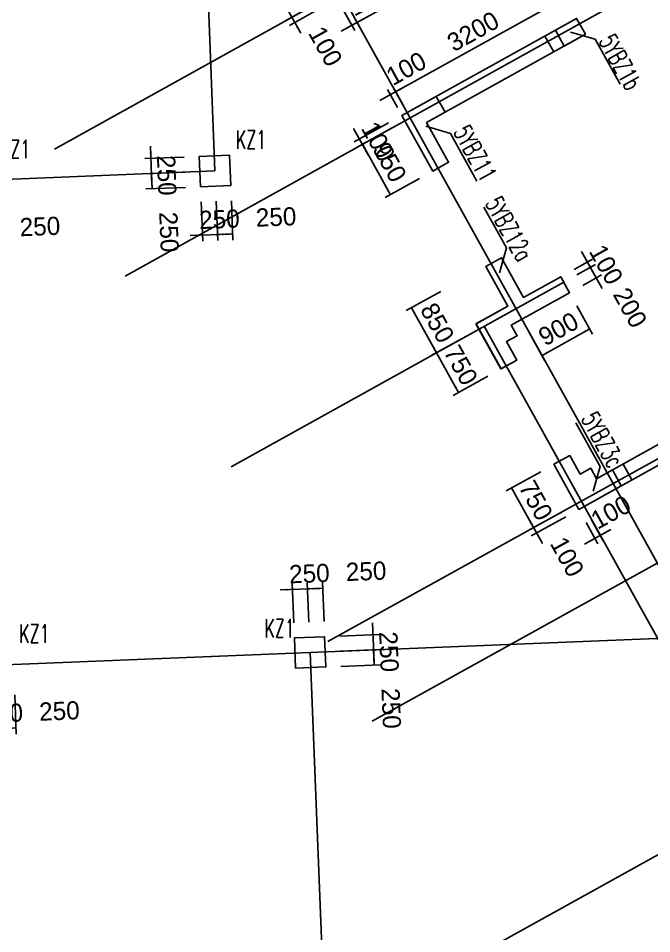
# Model space of a CAD drawing. Extents: x 387171 to 699106, y 11966 to 245688.
# Drawn here: x 493480 to 503934, y 98222 to 113324 of the extents above; entities that cross this region are included whole.
import ezdxf

# ---------------------------------------------------------------- set-up
doc = ezdxf.new("R2010")
doc.units = 0
doc.header["$LTSCALE"] = 100
doc.header["$MEASUREMENT"] = 0
doc.linetypes.add('DASHED', pattern=[19.05, 12.7, -6.35])
for name, color, linetype in [('b边缘构件', 235, 'Continuous'), ('COLU', 7, 'Continuous'), ('COLU_DASH', 9, 'DASHED'), ('DIM', 3, 'Continuous'), ('DOTE', 253, 'Continuous'), ('NUM', 7, 'Continuous'), ('wall-主楼', 2, 'Continuous'), ('Y阴影', 254, 'Continuous'), ('小尺寸', 4, 'Continuous'), ('边缘构件标注', 1, 'Continuous')]:
    doc.layers.add(name, color=color, linetype=linetype)
doc.styles.get("Standard").update_dxf_attribs({"font": 'standard'})
doc.styles.add('tk', font='tk')
doc.dimstyles.get("Standard").update_dxf_attribs({"dimtxt": 300, "dimasz": 100, "dimexe": 100, "dimexo": 250, "dimgap": 100, "dimtad": 0, "dimtoh": 1, "dimdec": 0, "dimdsep": 46, "dimcen": 0.09, "dimclrt": 7, "dimadec": 0, "dimazin": 0, "dimtfac": 1, "dimtdec": 4, "dimtofl": 0, "dimtmove": 0, "dimatfit": 3, "dimfxl": 1, "dimtolj": 1, "dimtzin": 0, "dimarcsym": 0})

# ---------------------------------------------------------------- blocks, each defined once
blk = doc.blocks.new('*D4606')
at = {"layer": '小尺寸', "color": 0, "linetype": 'ByBlock', "lineweight": -2}
for p, q in [((500452, 108816), (499884, 108501)), ((499971, 108549), (500384, 107806)), ((500865, 108073), (500296, 107758))]:
    blk.add_line(p, q, dxfattribs=at)
for points in [[(499971, 108549), (500034, 108470), (500005, 108454)], [(500384, 107806), (500321, 107886), (500350, 107902)]]:
    blk.add_solid(points, dxfattribs=at)
at = {"layer": '小尺寸', "color": 7, "linetype": 'Continuous', "lineweight": -2, "insert": (500396, 108299), "char_height": 300, "width": 566.67, "attachment_point": 5, "rotation": 299.0454, "style": 'tk'}
blk.add_mtext('850', dxfattribs=at)
blk = doc.blocks.new('*D4328')
at = {"layer": '小尺寸', "color": 0, "linetype": 'ByBlock', "lineweight": -2}
for p, q in [((500865, 108073), (500296, 107758)), ((500384, 107806), (500748, 107151)), ((501229, 107418), (500660, 107102))]:
    blk.add_line(p, q, dxfattribs=at)
for points in [[(500384, 107806), (500447, 107727), (500418, 107711)], [(500748, 107151), (500685, 107230), (500714, 107246)]]:
    blk.add_solid(points, dxfattribs=at)
at = {"layer": '小尺寸', "color": 7, "linetype": 'Continuous', "lineweight": -2, "insert": (500784, 107600), "char_height": 300, "width": 566.67, "attachment_point": 5, "rotation": 299.0454, "style": 'tk'}
blk.add_mtext('750', dxfattribs=at)
blk = doc.blocks.new('*D1097')
at = {"layer": '小尺寸', "color": 0, "linetype": 'ByBlock', "lineweight": -2}
for p, q in [((502102, 105844), (501534, 105528)), ((501621, 105577), (501986, 104921)), ((502466, 105188), (501898, 104873))]:
    blk.add_line(p, q, dxfattribs=at)
for points in [[(501621, 105577), (501685, 105497), (501655, 105481)], [(501986, 104921), (501922, 105000), (501952, 105017)]]:
    blk.add_solid(points, dxfattribs=at)
at = {"layer": '小尺寸', "color": 7, "linetype": 'Continuous', "lineweight": -2, "insert": (502022, 105370), "char_height": 300, "width": 566.67, "attachment_point": 5, "rotation": 299.0454, "style": 'tk'}
blk.add_mtext('750', dxfattribs=at)
blk = doc.blocks.new('*D831')
at = {"layer": '小尺寸', "color": 0, "linetype": 'ByBlock', "lineweight": -2}
for p, q in [((502466, 105188), (501898, 104873)), ((501888, 105096), (502131, 104659)), ((502515, 105101), (501947, 104785))]:
    blk.add_line(p, q, dxfattribs=at)
for points in [[(501986, 104921), (501922, 105000), (501952, 105017)], [(502034, 104834), (502097, 104754), (502068, 104738)]]:
    blk.add_solid(points, dxfattribs=at)
at = {"layer": '小尺寸', "color": 7, "linetype": 'Continuous', "lineweight": -2, "insert": (502539, 104439), "char_height": 300, "width": 476.67, "attachment_point": 5, "rotation": 299.0454, "style": 'tk'}
blk.add_mtext('100', dxfattribs=at)
blk = doc.blocks.new('*D2935')
at = {"layer": '小尺寸', "color": 0, "linetype": 'ByBlock', "lineweight": -2}
for p, q in [((499014, 111507), (499257, 111070)), ((499592, 111599), (499024, 111283)), ((499641, 111512), (499073, 111196))]:
    blk.add_line(p, q, dxfattribs=at)
for points in [[(499112, 111332), (499048, 111411), (499078, 111428)], [(499160, 111245), (499223, 111165), (499194, 111149)]]:
    blk.add_solid(points, dxfattribs=at)
at = {"layer": '小尺寸', "color": 7, "linetype": 'Continuous', "lineweight": -2, "insert": (499421, 111290), "char_height": 300, "width": 476.67, "attachment_point": 5, "rotation": 299.046, "style": 'tk'}
blk.add_mtext('100', dxfattribs=at)
blk = doc.blocks.new('*D2503')
at = {"layer": '小尺寸', "color": 0, "linetype": 'ByBlock', "lineweight": -2}
for p, q in [((499641, 111512), (499073, 111196)), ((499160, 111245), (499621, 110414)), ((500102, 110681), (499534, 110366))]:
    blk.add_line(p, q, dxfattribs=at)
for points in [[(499160, 111245), (499223, 111165), (499194, 111149)], [(499621, 110414), (499558, 110493), (499587, 110510)]]:
    blk.add_solid(points, dxfattribs=at)
at = {"layer": '小尺寸', "color": 7, "linetype": 'Continuous', "lineweight": -2, "insert": (499609, 110951), "char_height": 300, "width": 556.67, "attachment_point": 5, "rotation": 299.046, "style": 'tk'}
blk.add_mtext('950', dxfattribs=at)
blk = doc.blocks.new('*D3448')
at = {"layer": '小尺寸', "color": 0, "linetype": 'ByBlock', "lineweight": -2}
for p, q in [((498015, 114440), (497446, 114125)), ((497534, 114173), (497995, 113343)), ((498476, 113610), (497907, 113294))]:
    blk.add_line(p, q, dxfattribs=at)
for points in [[(497534, 114173), (497597, 114094), (497568, 114078)], [(497995, 113343), (497932, 113422), (497961, 113438)]]:
    blk.add_solid(points, dxfattribs=at)
at = {"layer": '小尺寸', "color": 7, "linetype": 'Continuous', "lineweight": -2, "insert": (497983, 113879), "char_height": 300, "width": 556.67, "attachment_point": 5, "rotation": 299.0447, "style": 'tk'}
blk.add_mtext('950', dxfattribs=at)
blk = doc.blocks.new('*D3401')
at = {"layer": '小尺寸', "color": 0, "linetype": 'ByBlock', "lineweight": -2}
for p, q in [((498476, 113610), (497907, 113294)), ((497898, 113518), (498141, 113081)), ((498524, 113522), (497956, 113207))]:
    blk.add_line(p, q, dxfattribs=at)
for points in [[(497995, 113343), (497932, 113422), (497961, 113438)], [(498043, 113255), (498107, 113176), (498077, 113160)]]:
    blk.add_solid(points, dxfattribs=at)
at = {"layer": '小尺寸', "color": 7, "linetype": 'Continuous', "lineweight": -2, "insert": (498549, 112861), "char_height": 300, "width": 476.67, "attachment_point": 5, "rotation": 299.0447, "style": 'tk'}
blk.add_mtext('100', dxfattribs=at)
blk = doc.blocks.new('*D787')
at = {"layer": '小尺寸', "color": 0, "linetype": 'ByBlock', "lineweight": -2}
for p, q in [((501701, 115115), (501918, 114723)), ((501870, 114810), (499072, 113256)), ((498903, 113561), (499121, 113169))]:
    blk.add_line(p, q, dxfattribs=at)
for points in [[(501870, 114810), (501791, 114747), (501774, 114776)], [(499072, 113256), (499152, 113319), (499168, 113290)]]:
    blk.add_solid(points, dxfattribs=at)
at = {"layer": '小尺寸', "color": 7, "linetype": 'Continuous', "lineweight": -2, "insert": (500350, 114252), "char_height": 300, "width": 780, "attachment_point": 5, "rotation": 29.0454, "style": 'tk'}
blk.add_mtext('3200', dxfattribs=at)
blk = doc.blocks.new('*D513')
at = {"layer": '小尺寸', "color": 0, "linetype": 'ByBlock', "lineweight": -2}
for p, q in [((498816, 113513), (499034, 113120)), ((498903, 113561), (499121, 113169)), ((499247, 113353), (498810, 113111))]:
    blk.add_line(p, q, dxfattribs=at)
for points in [[(499072, 113256), (499152, 113319), (499168, 113290)], [(498985, 113208), (498906, 113145), (498889, 113174)]]:
    blk.add_solid(points, dxfattribs=at)
at = {"layer": '小尺寸', "color": 7, "linetype": 'Continuous', "lineweight": -2, "insert": (499247, 113639), "char_height": 300, "width": 476.67, "attachment_point": 5, "rotation": 29.0454, "style": 'tk'}
blk.add_mtext('100', dxfattribs=at)
blk = doc.blocks.new('*D1596')
at = {"layer": '小尺寸', "color": 0, "linetype": 'ByBlock', "lineweight": -2}
for p, q in [((502623, 113454), (502457, 113752)), ((502506, 113665), (499708, 112111)), ((499826, 111900), (499660, 112199))]:
    blk.add_line(p, q, dxfattribs=at)
for points in [[(502506, 113665), (502427, 113602), (502410, 113631)], [(499708, 112111), (499788, 112174), (499804, 112145)]]:
    blk.add_solid(points, dxfattribs=at)
at = {"layer": '小尺寸', "color": 7, "linetype": 'Continuous', "lineweight": -2, "insert": (500986, 113107), "char_height": 300, "width": 780, "attachment_point": 5, "rotation": 29.0454, "style": 'tk'}
blk.add_mtext('3200', dxfattribs=at)
blk = doc.blocks.new('*D1344')
at = {"layer": '小尺寸', "color": 0, "linetype": 'ByBlock', "lineweight": -2}
for p, q in [((499883, 112208), (499446, 111966)), ((499738, 111852), (499572, 112150)), ((499826, 111900), (499660, 112199))]:
    blk.add_line(p, q, dxfattribs=at)
for points in [[(499621, 112063), (499542, 112000), (499525, 112029)], [(499708, 112111), (499788, 112174), (499804, 112145)]]:
    blk.add_solid(points, dxfattribs=at)
at = {"layer": '小尺寸', "color": 7, "linetype": 'Continuous', "lineweight": -2, "insert": (499883, 112494), "char_height": 300, "width": 476.67, "attachment_point": 5, "rotation": 29.0454, "style": 'tk'}
blk.add_mtext('100', dxfattribs=at)
blk = doc.blocks.new('*D4012')
at = {"layer": '小尺寸', "color": 0, "linetype": 'ByBlock', "lineweight": -2}
for p, q in [((502855, 105004), (503048, 104656)), ((502942, 105052), (503135, 104704)), ((503261, 104889), (502825, 104646))]:
    blk.add_line(p, q, dxfattribs=at)
for points in [[(503087, 104792), (503166, 104855), (503182, 104826)], [(502999, 104743), (502920, 104680), (502904, 104709)]]:
    blk.add_solid(points, dxfattribs=at)
at = {"layer": '小尺寸', "color": 7, "linetype": 'Continuous', "lineweight": -2, "insert": (503261, 105174), "char_height": 300, "width": 476.67, "attachment_point": 5, "rotation": 29.0454, "style": 'tk'}
blk.add_mtext('100', dxfattribs=at)
blk = doc.blocks.new('*D609')
at = {"layer": '小尺寸', "color": 0, "linetype": 'ByBlock', "lineweight": -2}
for p, q in [((502700, 108578), (502959, 108111)), ((501913, 108141), (502172, 107674)), ((502911, 108199), (502124, 107762))]:
    blk.add_line(p, q, dxfattribs=at)
for points in [[(502911, 108199), (502831, 108135), (502815, 108165)], [(502124, 107762), (502203, 107825), (502219, 107796)]]:
    blk.add_solid(points, dxfattribs=at)
at = {"layer": '小尺寸', "color": 7, "linetype": 'Continuous', "lineweight": -2, "insert": (502396, 108199), "char_height": 300, "width": 556.67, "attachment_point": 5, "rotation": 29.0454, "style": 'tk'}
blk.add_mtext('900', dxfattribs=at)
blk = doc.blocks.new('*D353')
at = {"layer": '小尺寸', "color": 0, "linetype": 'ByBlock', "lineweight": -2}
for p, q in [((503116, 108866), (502824, 109390)), ((502700, 109093), (503009, 109264)), ((502797, 108918), (503106, 109089))]:
    blk.add_line(p, q, dxfattribs=at)
for points in [[(502921, 109216), (502858, 109295), (502887, 109311)], [(503019, 109041), (503082, 108961), (503053, 108945)]]:
    blk.add_solid(points, dxfattribs=at)
at = {"layer": '小尺寸', "color": 7, "linetype": 'Continuous', "lineweight": -2, "insert": (503578, 108549), "char_height": 300, "width": 566.67, "attachment_point": 5, "rotation": 299.0454, "style": 'tk'}
blk.add_mtext('200', dxfattribs=at)
blk = doc.blocks.new('*D1152')
at = {"layer": '小尺寸', "color": 0, "linetype": 'ByBlock', "lineweight": -2}
for p, q in [((502652, 109180), (502960, 109352)), ((503019, 109041), (502776, 109478)), ((502700, 109093), (503009, 109264))]:
    blk.add_line(p, q, dxfattribs=at)
for points in [[(502873, 109303), (502810, 109382), (502839, 109398)], [(502921, 109216), (502985, 109136), (502955, 109120)]]:
    blk.add_solid(points, dxfattribs=at)
at = {"layer": '小尺寸', "color": 7, "linetype": 'Continuous', "lineweight": -2, "insert": (503182, 109261), "char_height": 300, "width": 476.67, "attachment_point": 5, "rotation": 299.0454, "style": 'tk'}
blk.add_mtext('100', dxfattribs=at)
blk = doc.blocks.new('*D3249')
at = {"layer": 'DIM', "color": 0, "linetype": 'ByBlock', "lineweight": -2}
for p, q in [((496496, 110295), (496523, 109646)), ((496746, 110305), (496772, 109656)), ((496319, 109738), (496968, 109764))]:
    blk.add_line(p, q, dxfattribs=at)
for points in [[(496519, 109746), (496419, 109725), (496418, 109758)], [(496768, 109756), (496868, 109776), (496869, 109743)]]:
    blk.add_solid(points, dxfattribs=at)
at = {"layer": 'DIM', "color": 7, "linetype": 'Continuous', "lineweight": -2, "insert": (496799, 110007), "char_height": 300, "width": 566.67, "attachment_point": 5, "rotation": 2.2988, "style": 'tk'}
blk.add_mtext('250', dxfattribs=at)
blk = doc.blocks.new('*D4137')
at = {"layer": 'DIM', "color": 0, "linetype": 'ByBlock', "lineweight": -2}
for p, q in [((496746, 110305), (496772, 109656)), ((496996, 110315), (497022, 109666)), ((496768, 109756), (497018, 109766))]:
    blk.add_line(p, q, dxfattribs=at)
for points in [[(496768, 109756), (496868, 109776), (496869, 109743)], [(497018, 109766), (496919, 109745), (496918, 109778)]]:
    blk.add_solid(points, dxfattribs=at)
at = {"layer": 'DIM', "color": 7, "linetype": 'Continuous', "lineweight": -2, "insert": (497734, 110045), "char_height": 300, "width": 566.67, "attachment_point": 5, "rotation": 2.2988, "style": 'tk'}
blk.add_mtext('250', dxfattribs=at)
blk = doc.blocks.new('*D3807')
at = {"layer": 'DIM', "color": 0, "linetype": 'ByBlock', "lineweight": -2}
for p, q in [((496227, 110785), (495577, 110759)), ((495687, 110513), (495677, 110763)), ((496237, 110535), (495587, 110509))]:
    blk.add_line(p, q, dxfattribs=at)
for points in [[(495677, 110763), (495698, 110664), (495664, 110662)], [(495687, 110513), (495666, 110612), (495700, 110614)]]:
    blk.add_solid(points, dxfattribs=at)
at = {"layer": 'DIM', "color": 7, "linetype": 'Continuous', "lineweight": -2, "insert": (495966, 109797), "char_height": 300, "width": 566.67, "attachment_point": 5, "rotation": 272.2988, "style": 'tk'}
blk.add_mtext('250', dxfattribs=at)
blk = doc.blocks.new('*D93')
at = {"layer": 'DIM', "color": 0, "linetype": 'ByBlock', "lineweight": -2}
for p, q in [((495685, 110563), (495659, 111212)), ((496217, 111035), (495567, 111009)), ((496227, 110785), (495577, 110759))]:
    blk.add_line(p, q, dxfattribs=at)
for points in [[(495667, 111013), (495646, 111112), (495680, 111113)], [(495677, 110763), (495698, 110664), (495664, 110662)]]:
    blk.add_solid(points, dxfattribs=at)
at = {"layer": 'DIM', "color": 7, "linetype": 'Continuous', "lineweight": -2, "insert": (495928, 110733), "char_height": 300, "width": 566.67, "attachment_point": 5, "rotation": 272.2988, "style": 'tk'}
blk.add_mtext('250', dxfattribs=at)
blk = doc.blocks.new('*D616')
at = {"layer": 'DIM', "color": 0, "linetype": 'ByBlock', "lineweight": -2}
for p, q in [((492849, 110149), (492875, 109499)), ((493099, 110159), (493125, 109509)), ((492871, 109599), (493121, 109609))]:
    blk.add_line(p, q, dxfattribs=at)
for points in [[(492871, 109599), (492971, 109620), (492972, 109587)], [(493121, 109609), (493022, 109589), (493021, 109622)]]:
    blk.add_solid(points, dxfattribs=at)
at = {"layer": 'DIM', "color": 7, "linetype": 'Continuous', "lineweight": -2, "insert": (493837, 109888), "char_height": 300, "width": 566.67, "attachment_point": 5, "rotation": 2.2988, "style": 'tk'}
blk.add_mtext('250', dxfattribs=at)
blk = doc.blocks.new('*D656')
at = {"layer": 'DIM', "color": 0, "linetype": 'ByBlock', "lineweight": -2}
for p, q in [((497804, 103893), (498454, 103919)), ((498026, 103351), (498000, 104001)), ((498276, 103361), (498250, 104011))]:
    blk.add_line(p, q, dxfattribs=at)
for points in [[(498004, 103901), (497905, 103880), (497904, 103913)], [(498254, 103911), (498353, 103931), (498355, 103898)]]:
    blk.add_solid(points, dxfattribs=at)
at = {"layer": 'DIM', "color": 7, "linetype": 'Continuous', "lineweight": -2, "insert": (498284, 104162), "char_height": 300, "width": 566.67, "attachment_point": 5, "rotation": 2.2988, "style": 'tk'}
blk.add_mtext('250', dxfattribs=at)
blk = doc.blocks.new('*D390')
at = {"layer": 'DIM', "color": 0, "linetype": 'ByBlock', "lineweight": -2}
for p, q in [((498276, 103361), (498250, 104011)), ((498254, 103911), (498504, 103921)), ((498526, 103371), (498500, 104021))]:
    blk.add_line(p, q, dxfattribs=at)
for points in [[(498254, 103911), (498353, 103931), (498355, 103898)], [(498504, 103921), (498405, 103900), (498403, 103933)]]:
    blk.add_solid(points, dxfattribs=at)
at = {"layer": 'DIM', "color": 7, "linetype": 'Continuous', "lineweight": -2, "insert": (499220, 104200), "char_height": 300, "width": 566.67, "attachment_point": 5, "rotation": 2.2988, "style": 'tk'}
blk.add_mtext('250', dxfattribs=at)
blk = doc.blocks.new('*D273')
at = {"layer": 'DIM', "color": 0, "linetype": 'ByBlock', "lineweight": -2}
for p, q in [((498796, 102882), (499445, 102908)), ((499355, 102654), (499345, 102904)), ((498806, 102632), (499455, 102658))]:
    blk.add_line(p, q, dxfattribs=at)
for points in [[(499345, 102904), (499366, 102804), (499333, 102803)], [(499355, 102654), (499335, 102753), (499368, 102754)]]:
    blk.add_solid(points, dxfattribs=at)
at = {"layer": 'DIM', "color": 7, "linetype": 'Continuous', "lineweight": -2, "insert": (499634, 101938), "char_height": 300, "width": 566.67, "attachment_point": 5, "rotation": 272.2988, "style": 'tk'}
blk.add_mtext('250', dxfattribs=at)
blk = doc.blocks.new('*D1211')
at = {"layer": 'DIM', "color": 0, "linetype": 'ByBlock', "lineweight": -2}
for p, q in [((499353, 102704), (499327, 103353)), ((498786, 103131), (499435, 103157)), ((498796, 102882), (499445, 102908))]:
    blk.add_line(p, q, dxfattribs=at)
for points in [[(499335, 103153), (499315, 103253), (499348, 103254)], [(499345, 102904), (499366, 102804), (499333, 102803)]]:
    blk.add_solid(points, dxfattribs=at)
at = {"layer": 'DIM', "color": 7, "linetype": 'Continuous', "lineweight": -2, "insert": (499597, 102873), "char_height": 300, "width": 566.67, "attachment_point": 5, "rotation": 272.2988, "style": 'tk'}
blk.add_mtext('250', dxfattribs=at)
blk = doc.blocks.new('*D1660')
at = {"layer": 'DIM', "color": 0, "linetype": 'ByBlock', "lineweight": -2}
for p, q in [((492921, 102145), (492947, 101496)), ((493170, 102155), (493196, 101506)), ((492743, 101588), (493392, 101614))]:
    blk.add_line(p, q, dxfattribs=at)
for points in [[(492943, 101596), (492843, 101575), (492842, 101608)], [(493192, 101606), (493292, 101626), (493293, 101593)]]:
    blk.add_solid(points, dxfattribs=at)
at = {"layer": 'DIM', "color": 7, "linetype": 'Continuous', "lineweight": -2, "insert": (493223, 101857), "char_height": 300, "width": 566.67, "attachment_point": 5, "rotation": 2.2988, "style": 'tk'}
blk.add_mtext('250', dxfattribs=at)
blk = doc.blocks.new('*D2412')
at = {"layer": 'DIM', "color": 0, "linetype": 'ByBlock', "lineweight": -2}
for p, q in [((493170, 102155), (493196, 101506)), ((493420, 102165), (493446, 101516)), ((493192, 101606), (493442, 101616))]:
    blk.add_line(p, q, dxfattribs=at)
for points in [[(493192, 101606), (493292, 101626), (493293, 101593)], [(493442, 101616), (493343, 101595), (493342, 101628)]]:
    blk.add_solid(points, dxfattribs=at)
at = {"layer": 'DIM', "color": 7, "linetype": 'Continuous', "lineweight": -2, "insert": (494158, 101895), "char_height": 300, "width": 566.67, "attachment_point": 5, "rotation": 2.2988, "style": 'tk'}
blk.add_mtext('250', dxfattribs=at)

msp = doc.modelspace()

# ---------------------------------------------------------------- hatches: boundary and pattern name
at = {"layer": 'Y阴影'}
h = msp.add_hatch(dxfattribs=at)
h.set_pattern_fill('ANSI31', color=256, scale=25, angle=-60.95463, style=0)
h.set_pattern_definition([])
h.paths.add_polyline_path([(502695.9, 113322.6), (502346.2, 113128.4), (502491.9, 112866.1), (502841.6, 113060.3)], flags=0)
h = msp.add_hatch(dxfattribs=at)
h.set_pattern_fill('ANSI31', color=256, scale=25, angle=-60.95463, style=0)
h.set_pattern_definition([])
h.paths.add_polyline_path([(500320.8, 110802.5), (499811, 111720.5), (500379.2, 112036), (500524.9, 111773.8), (500218.9, 111603.8), (500583, 110948.2)], flags=0)
h = msp.add_hatch(dxfattribs=at)
h.set_pattern_fill('ANSI31', color=256, scale=25, angle=-60.95463, style=0)
h.set_pattern_definition([])
h.paths.add_polyline_path([(502433, 109058.7), (501821, 108718.9), (501456.9, 109374.5), (501194.6, 109228.9), (501558.8, 108573.2), (501034.6, 108282.1), (501447.3, 107539), (501709.6, 107684.7), (501539.6, 107990.7), (501714.1, 108087.5), (501617, 108262.4), (502578.7, 108796.4)], flags=0)
h = msp.add_hatch(dxfattribs=at)
h.set_pattern_fill('ANSI31', color=256, scale=25, angle=-60.95463, style=0)
h.set_pattern_definition([])
h.paths.add_polyline_path([(503432.9, 105610.5), (502733.5, 105222.1), (502320.8, 105965.2), (502583.1, 106110.8), (502753, 105804.9), (502927.9, 105902), (503025, 105727.1), (503287.2, 105872.8)], flags=0)

# ---------------------------------------------------------------- linework, layer by layer
at = {"layer": 'b边缘构件'}
for points in [[(502695.9, 113322.6), (502346.2, 113128.4), (502491.9, 112866.1), (502841.6, 113060.3), (502695.9, 113322.6)], [(500320.8, 110802.5), (499811, 111720.5), (500379.2, 112036), (500524.9, 111773.8), (500218.9, 111603.8), (500583, 110948.2), (500320.8, 110802.5)]]:
    msp.add_lwpolyline(points, dxfattribs=at)
for points in [[(502433, 109058.7), (501821, 108718.9), (501456.9, 109374.5), (501194.6, 109228.9), (501558.8, 108573.2), (501034.6, 108282.1), (501447.3, 107539), (501709.6, 107684.7), (501539.6, 107990.7), (501714.1, 108087.5), (501617, 108262.4), (502578.7, 108796.4)], [(503432.9, 105610.5), (502733.5, 105222.1), (502320.8, 105965.2), (502583.1, 106110.8), (502753, 105804.9), (502927.9, 105902), (503025, 105727.1), (503287.2, 105872.8)]]:
    msp.add_lwpolyline(points, close=True, dxfattribs=at)
at = {"layer": 'COLU'}
for points in [[(496486.5, 110545.1), (496986.1, 110565.2), (496966, 111064.8), (496466.4, 111044.7)], [(498056.3, 102601.7), (498555.9, 102621.8), (498535.9, 103121.4), (498036.3, 103101.3)]]:
    msp.add_lwpolyline(points, close=True, dxfattribs=at)
at = {"layer": 'COLU_DASH'}
for p, q in [((502317.1, 112769), (502171.4, 113031.3)), ((503607.7, 105707.6), (503462.1, 105969.9))]:
    msp.add_line(p, q, dxfattribs=at)
at = {"layer": 'DOTE'}
for p, q in [((497033.9, 116927), (509488.9, 94499.5)), ((496726.2, 110805), (496492.5, 116626.3)), ((494077.3, 111167.2), (503502.6, 116401.5)), ((523339.4, 115064.1), (499320.8, 101725.4)), ((495242.5, 109069), (504667.8, 114303.3)), ((496726.2, 110805), (479392.8, 110109.2)), ((496990.4, 105921.8), (502481.6, 108971.3)), ((508021.3, 108264.7), (498590.6, 103040.2)), ((501175.5, 108233.4), (508959.5, 94217)), ((517343.2, 106926.9), (501366.6, 98041.5)), ((506289.7, 103182.4), (479713.7, 102115.6)), ((498296.1, 102861.5), (500469.1, 48729.7))]:
    msp.add_line(p, q, dxfattribs=at)
at = {"layer": 'wall-主楼'}
for points in [[(502841.6, 113060.3), (500218.9, 111603.8), (500583, 110948.2), (500320.7, 110802.5), (499811, 111720.5), (502695.9, 113322.6)], [(506910.8, 110058.4), (507833.3, 108397.4), (503025, 105727.1), (502927.9, 105902), (502753, 105804.9), (502583.1, 106110.8), (502320.8, 105965.2), (502733.5, 105222.1), (508241.2, 108280.7), (507173.1, 110204.1)], [(501456.9, 109374.5), (501194.6, 109228.9), (501558.8, 108573.2), (501034.2, 108281.9), (501446.9, 107538.8), (501709.2, 107684.5), (501539.3, 107990.4), (501714.1, 108087.5), (501617, 108262.4), (502578.7, 108796.4), (502433, 109058.7), (501821, 108718.9)]]:
    msp.add_lwpolyline(points, close=True, dxfattribs=at)
at = {"layer": '边缘构件标注', "color": 200}
for p, q in [((502593.9, 113094.4), (503001.8, 112977.8)), ((503412.5, 112238.2), (503001.8, 112977.8)), ((500203.8, 111542.3), (500611.7, 111425.7)), ((501049.4, 110637.6), (500611.7, 111425.7)), ((501165.8, 110207.7), (501539.5, 109534.8)), ((501422.9, 109126.9), (501539.5, 109534.8)), ((502683.8, 106650.4), (503083.3, 105931.1)), ((502966.6, 105523.1), (503083.3, 105931.1))]:
    msp.add_line(p, q, dxfattribs=at)

# ---------------------------------------------------------------- texts
at = {"layer": 'NUM', "color": 200, "width": 0.7}
for p in [(497072.1, 111170.9), (493175.2, 111014.4), (493496.1, 103020.9), (497542, 103109.1)]:
    msp.add_text('KZ1', height=300, dxfattribs=at).set_placement(p)
at = {"layer": '边缘构件标注', "color": 200, "width": 0.7}
for s, p in [('5YBZ1b', (503051.8, 112952.7)), ('5YBZ11', (500652.3, 111451.6)), ('5YBZ12a', (501177.6, 110274)), ('5YBZ3c ', (502760, 106719.1))]:
    msp.add_text(s, height=300, rotation=299.04537, dxfattribs=at).set_placement(p)

# ---------------------------------------------------------------- dimensions: what is measured, and where the dimension line sits
at = {"layer": 'DIM', "color": 200}
for p1, p2, distance, picture, middle in [((496476.4, 110794.9), (496466.4, 111044.7), 800, '*D93', (495908.1, 111240.6)), ((496486.5, 110545.1), (496476.4, 110794.9), 800, '*D3807', (495945.7, 110305.2)), ((496486.5, 110545.1), (496736.3, 110555.2), -800, '*D3249', (496290.6, 109986.8)), ((496736.3, 110555.2), (496986.1, 110565.2), -800, '*D4137', (497226, 110024.4)), ((492839.4, 110398.7), (493089.2, 110408.8), -800, '*D616', (493329.2, 109868)), ((498036.3, 103101.3), (498286.1, 103111.3), 800, '*D656', (497776.3, 104141.7)), ((498286.1, 103111.3), (498535.9, 103121.4), 800, '*D390', (498711.7, 104179.3)), ((498545.9, 102871.6), (498535.9, 103121.4), -800, '*D1211', (499576.3, 103381.4)), ((498555.9, 102621.8), (498545.9, 102871.6), -800, '*D273', (499613.8, 102446)), ((492910.5, 102395.1), (493160.3, 102405.2), -800, '*D1660', (492714.6, 101836.8)), ((493160.3, 102405.2), (493410.1, 102415.2), -800, '*D2412', (493650, 101874.4))]:
    dim = msp.add_aligned_dim(p1=p1, p2=p2, distance=distance, dimstyle='Standard', dxfattribs=at)
    dim.commit()
    dim.dimension.update_dxf_attribs({"geometry": picture, "text_midpoint": middle})
at = {"layer": '小尺寸'}
for base, p1, p2, angle, picture, middle in [((499072.4, 113256.4), (501579.3, 115333.4), (498781.7, 113779.8), 29.04537, '*D787', (500349.8, 114251.7)), ((498985, 113207.8), (498781.7, 113779.8), (498694.3, 113731.2), 29.04537, '*D513', (498907.3, 113450.7)), ((499708.4, 112111.2), (502744.5, 113235.2), (499946.9, 111681.6), 29.04537, '*D1596', (500985.8, 113106.6)), ((499620.9, 112062.7), (499946.9, 111681.6), (499859.5, 111633), 29.04537, '*D1344', (499543.3, 112305.5)), ((502872.9, 109303), (502481.6, 108971.3), (502433, 109058.7), 119.04537, '*D1152', (502993.4, 109600.9)), ((502921.4, 109215.6), (502578.7, 108796.4), (502481.6, 108971.3), 119.04537, '*D353', (503343, 108971.4)), ((502123.9, 107761.6), (502578.7, 108796.4), (501791.8, 108359.5), 29.04537, '*D609', (502395.9, 108198.6)), ((502999.4, 104743.2), (502820.7, 105270.5), (502733.5, 105222.1), 29.04537, '*D4012', (502921.7, 104985.9))]:
    dim = msp.add_linear_dim(base=base, p1=p1, p2=p2, angle=angle, dimstyle='Standard', dxfattribs=at)
    dim.commit()
    dim.dimension.update_dxf_attribs({"geometry": picture, "text_midpoint": middle})
for p1, p2, picture, middle in [((498233.1, 114561.7), (498694.3, 113731.2), '*D3448', (497982.9, 113879.5)), ((498694.3, 113731.2), (498742.9, 113643.8), '*D3401', (498360.1, 113200.2)), ((499811, 111720.5), (499859.5, 111633), '*D2935', (499232.1, 111630)), ((499859.5, 111633), (500320.8, 110802.5), '*D2503', (499609.3, 110950.7)), ((500670.5, 108937.8), (501083.2, 108194.7), '*D4606', (500396, 108299.2)), ((501083.2, 108194.7), (501447.3, 107539), '*D4328', (500784.4, 107599.8)), ((502320.8, 105965.2), (502684.9, 105309.5), '*D1097', (502022, 105370.3)), ((502684.9, 105309.5), (502733.5, 105222.1), '*D831', (502350.7, 104778.5))]:
    dim = msp.add_aligned_dim(p1=p1, p2=p2, distance=-800, dimstyle='Standard', dxfattribs=at)
    dim.commit()
    dim.dimension.update_dxf_attribs({"geometry": picture, "text_midpoint": middle})

doc.saveas('drawing.dxf')
